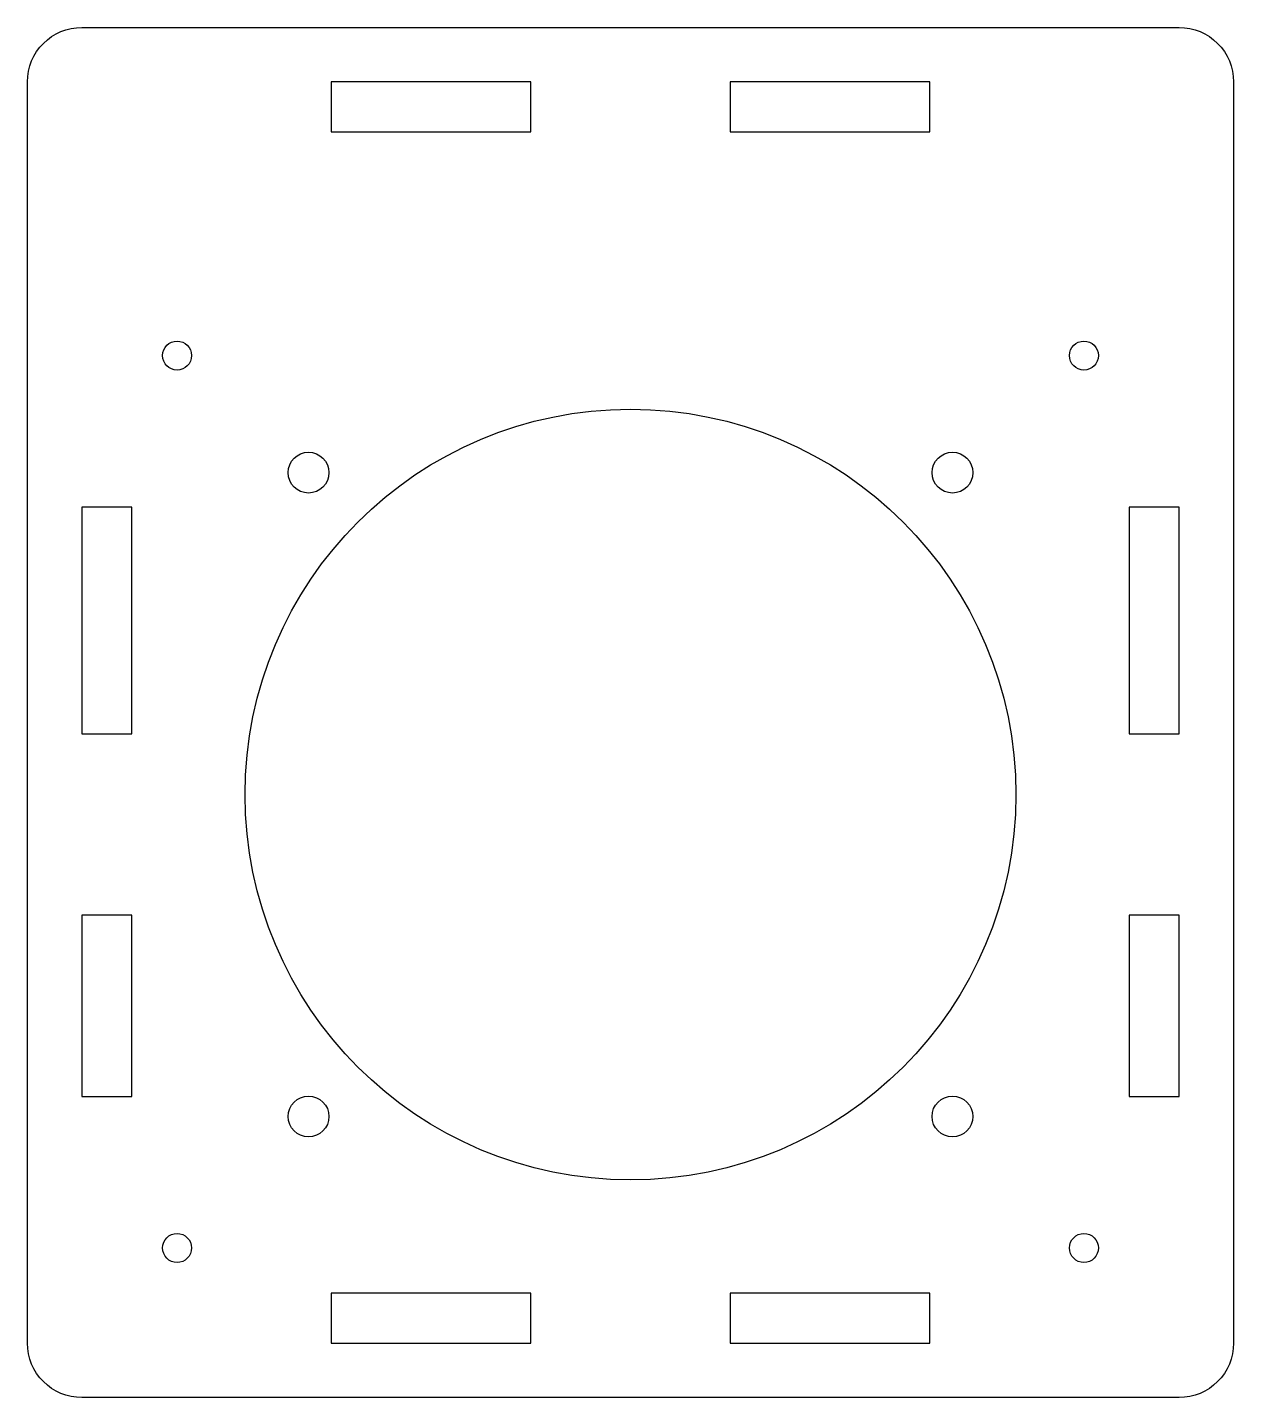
# Model space of a CAD drawing. Header units: millimetres. Extents: x -67 to 66, y -67 to 85.
import ezdxf

# ---------------------------------------------------------------- set-up
doc = ezdxf.new("R2010")
doc.units = ezdxf.units.MM
doc.layers.get('0').update_dxf_attribs({"linetype": 'CONTINUOUS'})

msp = doc.modelspace()

# ---------------------------------------------------------------- linework, layer by layer
msp.add_lwpolyline([(-60.5, -66.5, -0.414214), (-66.5, -60.5), (-66.5, 78.6, -0.414214), (-60.5, 84.6), (60.5, 84.6, -0.414214), (66.5, 78.6), (66.5, -60.5, -0.414214), (60.5, -66.5)], format="xyb", close=True)
for points in [[(-11, 73.1), (-11, 78.6), (-33, 78.6), (-33, 73.1)], [(11, 73.1), (33, 73.1), (33, 78.6), (11, 78.6)], [(-55, 6.7), (-55, 31.7), (-60.5, 31.7), (-60.5, 6.7)], [(60.5, 6.7), (60.5, 31.7), (55, 31.7), (55, 6.7)], [(-55, -13.3), (-60.5, -13.3), (-60.5, -33.3), (-55, -33.3)], [(60.5, -13.3), (55, -13.3), (55, -33.3), (60.5, -33.3)], [(-11, -60.5), (-11, -55), (-33, -55), (-33, -60.5)], [(11, -60.5), (33, -60.5), (33, -55), (11, -55)]]:
    msp.add_lwpolyline(points, close=True)
for centre, radius in [((-50, 48.41), 1.6), ((50, 48.41), 1.6), ((0, 0), 42.5), ((-35.5, 35.5), 2.25), ((35.5, 35.5), 2.25), ((-35.5, -35.5), 2.25), ((35.5, -35.5), 2.25), ((-50, -50), 1.6), ((50, -50), 1.6)]:
    msp.add_circle(centre, radius)

doc.saveas('drawing.dxf')
